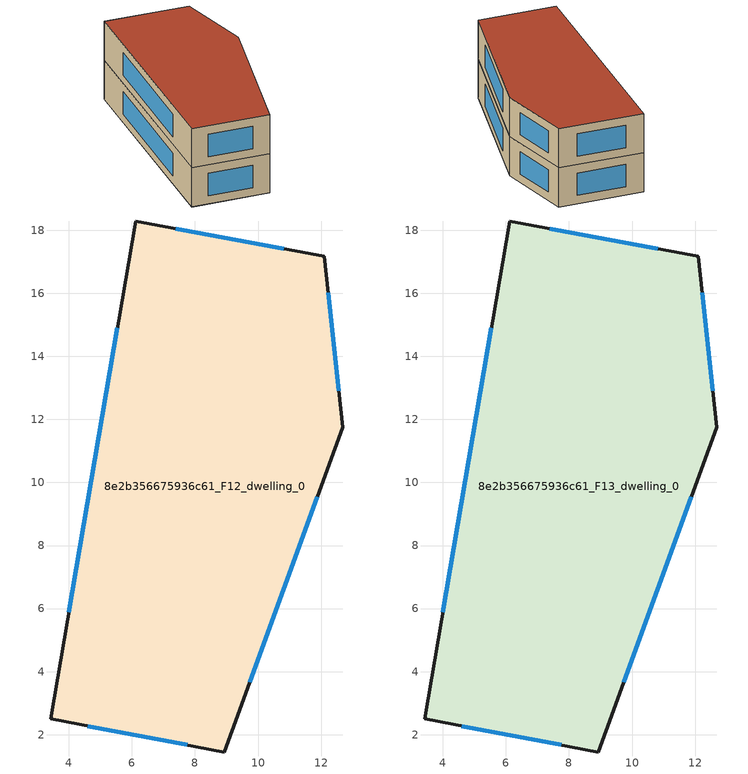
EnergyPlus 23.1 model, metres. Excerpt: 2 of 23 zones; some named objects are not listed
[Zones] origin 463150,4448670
8e2b356675936c61_F12_dwelling_0
 floor to 8e2b356675936c61_F11_dwelling_0 (EU_floor_Construction): 12.09,17.17 12.69,11.74 8.93,1.45 3.42,2.5 6.11,18.29 z36
 wall outside (EU_wall_Construction): 6.11,18.29 3.42,2.5 8.93,1.45 12.69,11.74 12.09,17.17 6.11,18.29 z36:39
 window (EU_Window_Construction): 5.54,14.91 4,5.88 / 10.81,17.41 7.39,18.05 / 12.56,12.91 12.22,16.01 / 9.73,3.66 11.88,9.54 / 4.6,2.27 7.75,1.68 z36.64:38.36
8e2b356675936c61_F13_dwelling_0
 floor to 8e2b356675936c61_F12_dwelling_0 (EU_floor_Construction): 12.09,17.17 12.69,11.74 8.93,1.45 3.42,2.5 6.11,18.29 z39
 wall outside (EU_wall_Construction): 6.11,18.29 3.42,2.5 8.93,1.45 12.69,11.74 12.09,17.17 6.11,18.29 z39:42
 window (EU_Window_Construction): 5.54,14.91 4,5.88 / 10.81,17.41 7.39,18.05 / 12.56,12.91 12.22,16.01 / 9.73,3.66 11.88,9.54 / 4.6,2.27 7.75,1.68 z39.64:41.36
 roof outside (EU_roof_Construction): 8.93,1.45 12.69,11.74 12.09,17.17 6.11,18.29 3.42,2.5 z42
[Building]
EU S2 Campaign: North Axis=0; Terrain=City; Solar Distribution=FullExterior
[Site:Location]
Yerevan-Zvartnots.Intl.AP: Latitude=40.15; Longitude=44.383; Time Zone=4; Elevation=854
[SizingPeriod:WeatherFileDays]
AnnualSizingPeriod: Begin Month=1; Begin Day of Month=1; End Month=12; End Day of Month=31; Day of Week for Start Day=Monday; Use Weather File Daylight Saving Period=No; Use Weather File Rain and Snow Indicators=No
[MATERIAL]
EU_InternalMass_Material: Roughness=MediumRough; Thickness=0.1; Conductivity=1; Density=1800; Specific Heat=900; Thermal Absorptance=0.9; Solar Absorptance=0.7; Visible Absorptance=0.7
[MATERIAL:NOMASS] Roughness=MediumRough; Thermal Absorptance=0.9; Solar Absorptance=0.7; Visible Absorptance=0.7
Name | Thermal Resistance
EU_wall_NoMass | 1.05043
EU_roof_NoMass | 1.45357
EU_floor_NoMass | 0.478065
[WINDOWMATERIAL:SIMPLEGLAZINGSYSTEM]
EU_Window_SimpleGlazing: UFactor=2.5566; Solar Heat Gain Coefficient=0.75; Visible Transmittance=0.75
[CONSTRUCTION]
EU_wall_Construction: EU_wall_NoMass
EU_roof_Construction: EU_roof_NoMass
EU_floor_Construction: EU_floor_NoMass
EU_Window_Construction: EU_Window_SimpleGlazing
EU_InternalMass_Construction: EU_InternalMass_Material
[ZONE] Type=1; Multiplier=1; Ceiling Height=autocalculate; Volume=320.729; Floor Area=autocalculate; Part of Total Floor Area=Yes
8e2b356675936c61_F12_dwelling_0; 8e2b356675936c61_F13_dwelling_0
[INTERNALMASS] Construction=EU_InternalMass_Construction; Surface Area=106.91
Name | Zone or ZoneList
8e2b356675936c61_F12_dwelling_0_EU_InternalMass | 8e2b356675936c61_F12_dwelling_0
8e2b356675936c61_F13_dwelling_0_EU_InternalMass | 8e2b356675936c61_F13_dwelling_0
[OTHEREQUIPMENT] Fuel Type=Electricity; Design Level Calculation Method=Watts/Area; Power per Zone Floor Area=1; Fraction Latent=0; Fraction Radiant=0; Fraction Lost=0; Carbon Dioxide Generation Rate=0; EndUse Subcategory=EU_Step8_InternalGains
Name | Zone or ZoneList or Space or SpaceList | Schedule
EU_Step8_InternalGain_8e2b356675936c61_F12_dwelling_0_f000 | 8e2b356675936c61_F12_dwelling_0 | EU_Step8_GainSchedule_8e2b356675936c61_F12_dwelling_0_f000
EU_Step8_InternalGain_8e2b356675936c61_F13_dwelling_0_f000 | 8e2b356675936c61_F13_dwelling_0 | EU_Step8_GainSchedule_8e2b356675936c61_F13_dwelling_0_f000
[ZONEVENTILATION:DESIGNFLOWRATE] Schedule=EU_AlwaysOn; Design Flow Rate Calculation Method=AirChanges/Hour; Air Changes per Hour=0.557805; Ventilation Type=Natural; Fan Pressure Rise=0; Fan Total Efficiency=1; Constant Term Coefficient=1; Temperature Term Coefficient=0; Velocity Term Coefficient=0; Velocity Squared Term Coefficient=0; Minimum Indoor Temperature=-100; Maximum Indoor Temperature=100; Delta Temperature=-100; Minimum Outdoor Temperature=-100; Maximum Outdoor Temperature=100; Maximum Wind Speed=40
Name | Zone or ZoneList or Space or SpaceList
EU_ConstantAir_8e2b356675936c61_F12_dwelling_0 | 8e2b356675936c61_F12_dwelling_0
EU_ConstantAir_8e2b356675936c61_F13_dwelling_0 | 8e2b356675936c61_F13_dwelling_0
[HVACTEMPLATE:ZONE:IDEALLOADSAIRSYSTEM] System Availability Schedule=EU_AlwaysOn; Maximum Heating Supply Air Temperature=50; Minimum Cooling Supply Air Temperature=13; Maximum Heating Supply Air Humidity Ratio=0.0156; Minimum Cooling Supply Air Humidity Ratio=0.0077; Heating Limit=NoLimit; Cooling Limit=NoLimit; Heating Availability Schedule=EU_AlwaysOn; Cooling Availability Schedule=EU_CoolingOff; Dehumidification Control Type=ConstantSensibleHeatRatio; Cooling Sensible Heat Ratio=0.7; Dehumidification Setpoint=60; Humidification Control Type=None; Humidification Setpoint=30; Outdoor Air Method=None; Outdoor Air Flow Rate per Person=0.00944; Outdoor Air Flow Rate per Zone Floor Area=0; Outdoor Air Flow Rate per Zone=0; Demand Controlled Ventilation Type=None; Outdoor Air Economizer Type=NoEconomizer; Heat Recovery Type=None; Sensible Heat Recovery Effectiveness=0.7; Latent Heat Recovery Effectiveness=0.65
Name | Template Thermostat
8e2b356675936c61_F12_dwelling_0 | EU_HeatOnly_8e2b356675936c61_F12_dwelling_0
8e2b356675936c61_F13_dwelling_0 | EU_HeatOnly_8e2b356675936c61_F13_dwelling_0
[SIZING:ZONE] Zone Cooling Design Supply Air Temperature Input Method=SupplyAirTemperature; Zone Cooling Design Supply Air Temperature=13; Zone Heating Design Supply Air Temperature Input Method=SupplyAirTemperature; Zone Heating Design Supply Air Temperature=50; Zone Cooling Design Supply Air Humidity Ratio=0.008; Zone Heating Design Supply Air Humidity Ratio=0.008; Cooling Design Air Flow Method=DesignDay; Cooling Design Air Flow Rate=0; Cooling Minimum Air Flow per Zone Floor Area=0.000762; Cooling Minimum Air Flow=0; Cooling Minimum Air Flow Fraction=0.2; Heating Design Air Flow Method=DesignDay; Heating Design Air Flow Rate=0; Heating Maximum Air Flow per Zone Floor Area=0.002032; Heating Maximum Air Flow=0.141576; Heating Maximum Air Flow Fraction=0.3; Account for Dedicated Outdoor Air System=No; Dedicated Outdoor Air System Control Strategy=NeutralSupplyAir; Dedicated Outdoor Air Low Setpoint Temperature for Design=autosize; Dedicated Outdoor Air High Setpoint Temperature for Design=autosize; Zone Load Sizing Method=Sensible Load Only No Latent Load; Zone Latent Cooling Design Supply Air Humidity Ratio Input Method=HumidityRatioDifference; Zone Cooling Design Supply Air Humidity Ratio Difference=0.005; Zone Latent Heating Design Supply Air Humidity Ratio Input Method=HumidityRatioDifference; Zone Humidification Design Supply Air Humidity Ratio Difference=0.005
8e2b356675936c61_F12_dwelling_0; 8e2b356675936c61_F13_dwelling_0
[SCHEDULE:CONSTANT]
Name | Hourly Value
EU_AlwaysOn | 1
EU_CoolingOff | 0
[SCHEDULE:FILE] Column Number=1; Rows to Skip at Top=0; Number of Hours of Data=8760; Column Separator=Comma; Interpolate to Timestep=No; Minutes per Item=60; Adjust Schedule for Daylight Savings=Yes
Name | File
EU_Step8_GainSchedule_8e2b356675936c61_F12_dwelling_0_f000 | ../../schedules/8e2b356675936c61/8e2b356675936c61_F12_dwelling_0_f000_gain.csv
EU_Step8_GainSchedule_8e2b356675936c61_F13_dwelling_0_f000 | ../../schedules/8e2b356675936c61/8e2b356675936c61_F13_dwelling_0_f000_gain.csv
